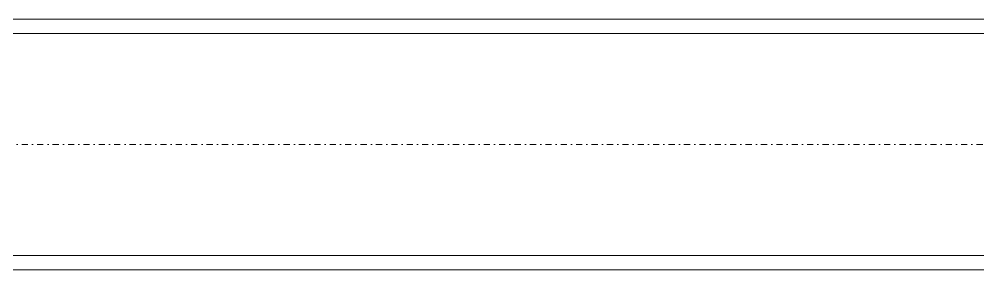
# Model space of a CAD drawing. Header units: millimetres. Extents: x -21051 to 202668, y -15646 to 13691.
# Drawn here: x -10120 to -9125, y 1078 to 1338 of the extents above; entities that cross this region are included whole.
import ezdxf

# ---------------------------------------------------------------- set-up
doc = ezdxf.new("R2010")
doc.units = ezdxf.units.MM
doc.linetypes.add('Dash dot', pattern=[15.875, 6.35, -4.7625, 0, -4.7625])
for name, color, linetype, lineweight in [('A-WALL', 113, 'Continuous', 5), ('I-WALL', 2, 'Continuous', 5), ('S-GRID', 1, 'Continuous', 9)]:
    doc.layers.add(name, color=color, linetype=linetype, lineweight=lineweight)

msp = doc.modelspace()

# ---------------------------------------------------------------- linework, layer by layer
at = {"layer": 'A-WALL', "lineweight": 18}
for p, q in [((-7855.98, 1323.47), (-12355.98, 1323.47)), ((-10255.98, 1093.47), (-7855.98, 1093.47))]:
    msp.add_line(p, q, dxfattribs=at)
at = {"layer": 'I-WALL', "lineweight": 18}
for p, q in [((-7840.98, 1338.47), (-12340.98, 1338.47)), ((-12340.98, 1078.47), (-7840.98, 1078.47))]:
    msp.add_line(p, q, dxfattribs=at)
at = {"layer": 'S-GRID', "linetype": 'Dash dot', "lineweight": 18}
msp.add_line((8563.85, 1208.47), (-16244.34, 1208.47), dxfattribs=at)

doc.saveas('drawing.dxf')
